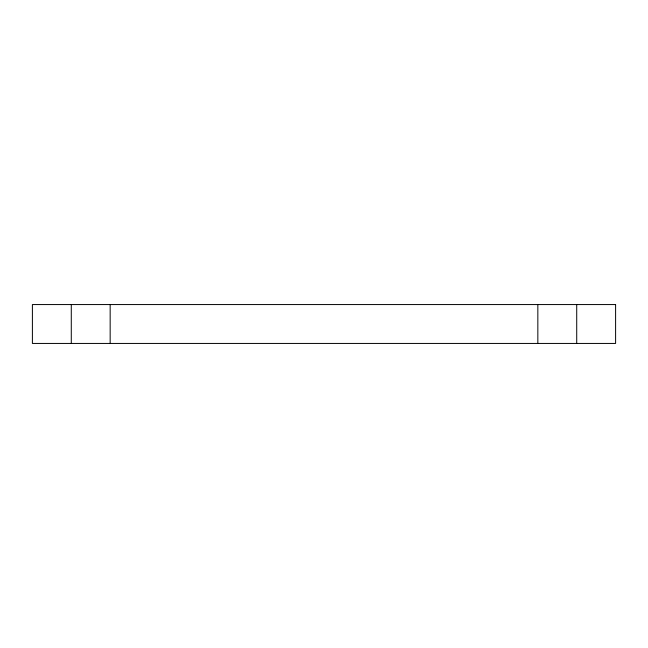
<?xml version="1.0" encoding="UTF-8"?>
<svg xmlns="http://www.w3.org/2000/svg" width="648" height="648" viewBox="0 0 648 648"><rect width="100%" height="100%" fill="white"/><g stroke="black" fill="none" stroke-linecap="round" stroke-linejoin="round"><path stroke-width="0.97" d="M576.72 304.56L576.72 343.44M537.84 304.56L537.84 343.44M110.16 304.56L110.16 343.44M71.28 304.56L71.28 343.44M615.6 304.56L32.4 304.56L32.4 343.44L615.6 343.44L615.6 304.56"/></g></svg>
